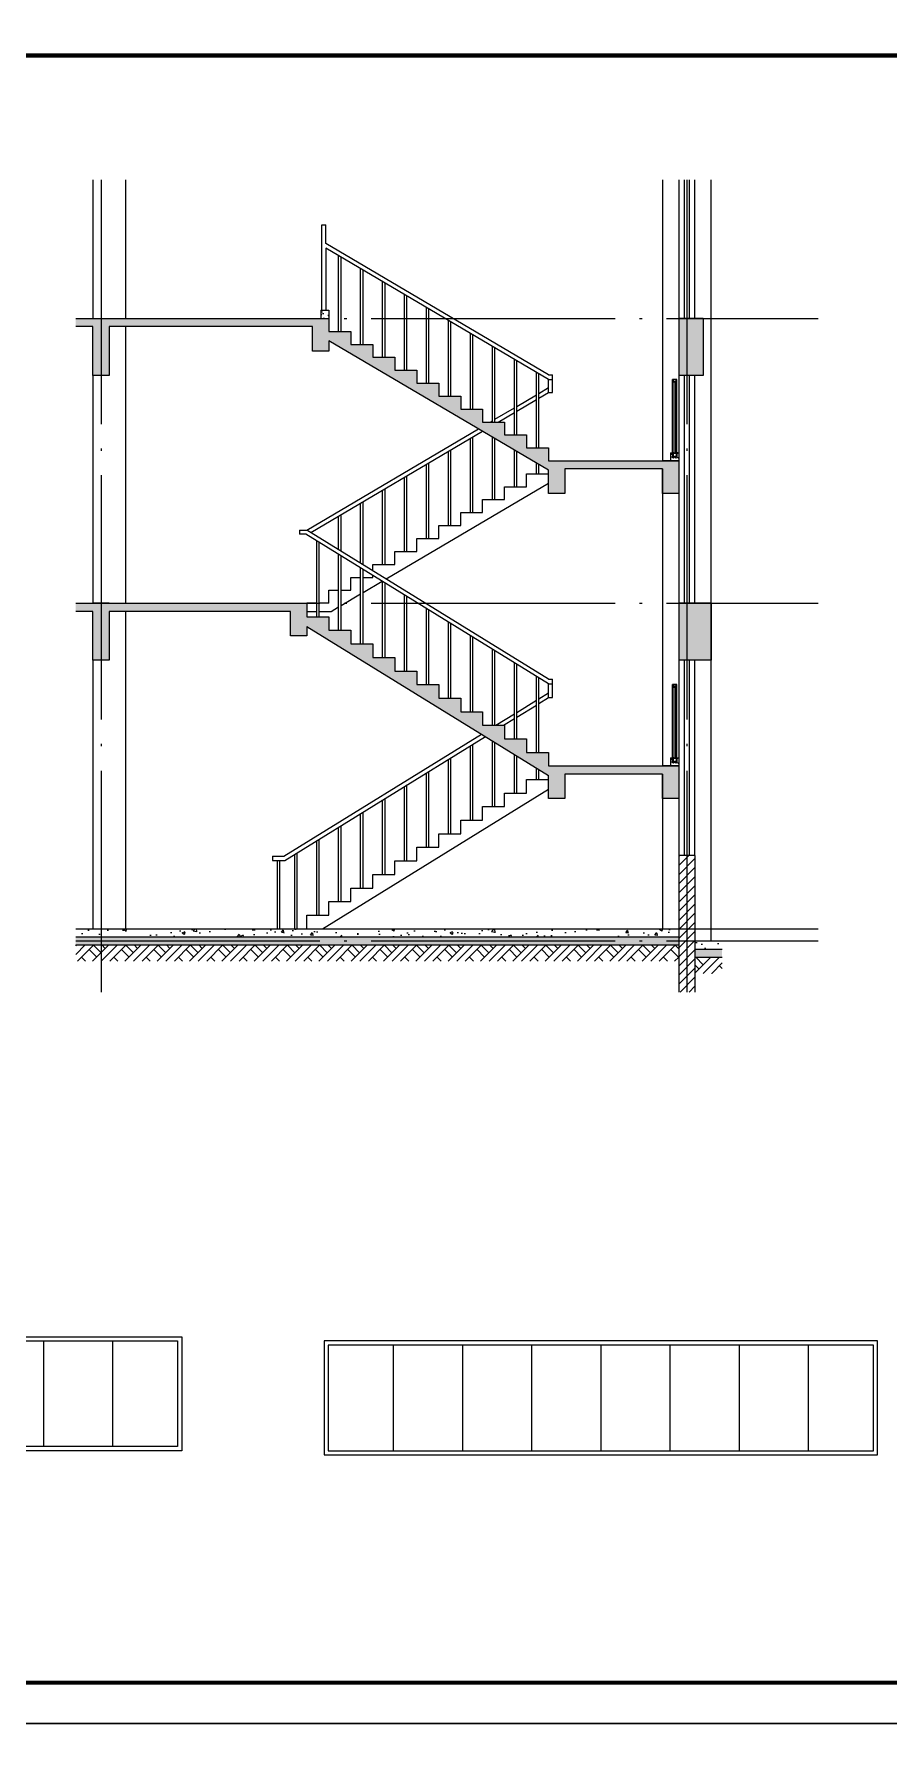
# Model space of a CAD drawing. Extents: x 5412679 to 5683609, y 301830 to 763830.
# Drawn here: x 5639118 to 5649623, y 340283 to 361283 of the extents above; entities that cross this region are included whole.
import ezdxf

# ---------------------------------------------------------------- set-up
doc = ezdxf.new("R2010")
doc.units = 0
doc.header["$LTSCALE"] = 1000
doc.header["$MEASUREMENT"] = 0
doc.linetypes.add('DOTE', pattern=[2.42, 2, -0.2, 0.02, -0.2])
for name, color, linetype in [('$dl$', 255, 'Continuous'), ('DOTE', 252, 'DOTE'), ('PUB_TITLE', 4, 'Continuous'), ('WALL', 30, 'Continuous'), ('栏杆', 191, 'Continuous'), ('灰度', 8, 'Continuous'), ('玻璃', 155, 'Continuous')]:
    doc.layers.add(name, color=color, linetype=linetype)
pattern_1 = [(50, (5335731.28, 50830.14), (143.42061, -12.547678), [14.996714, -164.963853]), (355, (5335731.28, 50830.14), (-27.744187, 150.40547), [11.99737, -131.97108]), (100.4514, (5335743.23, 50829.1), (115.67653, 137.8577), [12.745245, -140.1977]), (46.1842, (5335731.28, 50870.14), (213.40145, -33.09655), [22.49507, -247.44578]), (96.6356, (5335749.07, 50867.38), (186.89159, 194.78089), [19.11787, -210.29652]), (351.1842, (5335731.28, 50870.14), (186.89144, 194.78104), [17.99606, -197.95662]), (21, (5335751.28, 50860.14), (119.355257, -80.506137), [14.996714, -164.963853]), (326, (5335751.28, 50860.14), (48.652406, 144.998237), [11.99737, -131.97108]), (71.4514, (5335761.22, 50853.43), (168.00771, 64.491968), [12.745245, -140.1977]), (37.5, (5335731.28, 50830.145), (2.431438, 66.564185), [0, -130.371433, 0, -133.970644, 0, -132.470973]), (7.5, (5335731.28, 50830.145), (52.602381, 78.865061), [0, -76.383263, 0, -127.37209, 0, -50.488937]), (327.5, (5335686.69, 50830.145), (106.741098, -4.509986), [0, -49.989046, 0, -155.965824, 0, -206.954652]), (317.5, (5335666.7, 50830.14), (116.611682, 20.01661), [0, -64.98576, 0, -103.577304, 0, -146.967796])]

# ---------------------------------------------------------------- blocks, each defined once
blk = doc.blocks.new('A$C54623EB6')
at = {"layer": '$dl$'}
h = blk.add_hatch(dxfattribs=at)
h.set_pattern_fill('ANSI32', color=256, scale=100, style=0)
h.set_pattern_definition([(45, (-3017599.79, -236901.52), (-26.5165043, 26.5165043), []), (45, (-3017582.112, -236901.52), (-26.5165043, 26.5165043), [])])
h.paths.add_polyline_path([(0, 264), (0, 224), (300, 224), (300, 264)])
h = blk.add_hatch(color=256, dxfattribs=at)
h.paths.add_polyline_path([(254, 224), (229, 224), (229, 40, -1), (199, 40), (199, 91), (174, 91), (174, 40, 1), (254, 40)])
h.paths.add_polyline_path([(71, 224), (46, 224), (46, 40, 1), (126, 40), (126, 91), (101, 91), (101, 40, -1), (71, 40)])
for p, q in [((46, 224), (46, 40)), ((71, 224), (71, 40)), ((101, 91), (101, 40)), ((126, 91), (101, 91)), ((126, 91), (126, 40)), ((174, 91), (174, 40)), ((174, 91), (199, 91)), ((199, 91), (199, 40)), ((229, 224), (229, 40)), ((254, 224), (254, 40))]:
    blk.add_line(p, q, dxfattribs=at)
blk.add_lwpolyline([(0, 264), (0, 224), (300, 224), (300, 264), (0, 264)], dxfattribs=at)
for centre, radius in [((86, 40), 40), ((86, 40), 15), ((214, 40), 40), ((214, 40), 15)]:
    blk.add_arc(centre, radius, 180, 0, dxfattribs=at)
blk = doc.blocks.new('yhjgkjgjkhjklh')
at = {"layer": '栏杆', "color": 6}
for p, q in [((7041533, 2504921), (7041533, 2505821)), ((7041548, 2505791), (7041548, 2504921)), ((7041568, 2505791), (7041568, 2504921)), ((7041583, 2504921), (7041583, 2505821))]:
    blk.add_line(p, q, dxfattribs=at)
for points in [[(7041583, 2505821), (7041533, 2505821), (7041533, 2505791), (7041583, 2505791)], [(7041578, 2505816), (7041538, 2505816), (7041538, 2505796), (7041578, 2505796)]]:
    blk.add_lwpolyline(points, close=True, dxfattribs=at)
at = {"layer": '$dl$', "xscale": -0.25, "yscale": 0.25, "zscale": 0.25}
blk.add_blockref('A$C54623EB6', (7041596, 2504855), dxfattribs=at)

msp = doc.modelspace()

# ---------------------------------------------------------------- hatches: boundary and pattern name
at = {"layer": '灰度'}
h = msp.add_hatch(dxfattribs=at)
h.set_pattern_fill('混凝土', color=256, scale=19.995619, style=0)
h.set_pattern_definition(pattern_1)
h.paths.add_polyline_path([(5642740, 357789), (5642641, 357789), (5642641, 357889), (5642740, 357889)])
h = msp.add_hatch(dxfattribs=at)
h.set_pattern_fill('混凝土', color=256, scale=19.995619, style=0)
h.set_pattern_definition(pattern_1)
h.paths.add_polyline_path([(5642740, 357789), (5642641, 357789), (5642641, 357889), (5642740, 357889)])
h = msp.add_hatch(dxfattribs=at)
h.set_pattern_fill('钢筋混凝土,_O', color=256, scale=49.989046)
h.set_pattern_definition([(45, (-17181, -176453), (-88.368984, 88.368984), []), (50, (-17181, -176453), (358.551525, -31.369194), [37.491785, -412.409632]), (355, (-17181, -176453), (-69.360468, 376.013674), [29.993428, -329.927706]), (100.4514, (-17151.12, -176455.6), (289.191323, 344.644252), [31.863113, -350.494255]), (46.1842, (-17181, -176353), (533.503622, -82.741377), [56.237677, -618.61445]), (96.6356, (-17136.54, -176359.9), (467.228973, 486.952233), [47.79467, -525.7413]), (351.1842, (-17181, -176353), (467.22859, 486.9526), [44.99014, -494.89156]), (21, (-17131, -176378.02), (298.388143, -201.265344), [37.491785, -412.409632]), (326, (-17131, -176378), (121.631014, 362.495592), [29.993428, -329.927706]), (71.4514, (-17106.15, -176394.8), (420.019279, 161.22992), [31.863113, -350.494255]), (37.5, (-17181, -176453), (6.0785957, 166.4104627), [0, -325.928582, 0, -334.92661, 0, -331.177432]), (7.5, (-17181, -176453), (131.505953, 197.162653), [0, -190.958157, 0, -318.430225, 0, -126.222342]), (327.5, (-17292.48, -176453), (266.8527448, -11.2749653), [0, -124.972616, 0, -389.914561, 0, -517.386629]), (317.5, (-17342.46, -176453), (291.529204, 50.041526), [0, -162.4644, 0, -258.94326, 0, -367.41949])])
h.paths.add_polyline_path([(5647340, 357789), (5647040, 357789), (5647040, 357089), (5647041, 357089), (5647340, 357089)])
h.paths.add_polyline_path([(5647440, 354289), (5647040, 354289), (5647040, 353589), (5647041, 353589), (5647440, 353589)])
h.paths.add_polyline_path([(5639629, 354289), (5639629, 354189), (5639840, 354189), (5639840, 353589), (5640041, 353589), (5640041, 354189), (5642270, 354189), (5642270, 353889), (5642470, 353889), (5642470, 354005), (5645440, 352172), (5645440, 351889), (5645641, 351889), (5645641, 352189), (5646840, 352189), (5646840, 351889), (5647040, 351889), (5647040, 352289), (5645440, 352289), (5645440, 352456), (5645170, 352456), (5645170, 352622), (5644900, 352622), (5644900, 352789), (5644630, 352789), (5644630, 352956), (5644360, 352956), (5644360, 353122), (5644090, 353122), (5644090, 353289), (5643820, 353289), (5643820, 353456), (5643550, 353456), (5643550, 353622), (5643280, 353622), (5643280, 353789), (5643010, 353789), (5643010, 353956), (5642740, 353956), (5642740, 354122), (5642470, 354122), (5642470, 354289)])
h.paths.add_polyline_path([(5639629, 357789), (5639629, 357689), (5639840, 357689), (5639840, 357089), (5640041, 357089), (5640041, 357689), (5642540, 357689), (5642540, 357389), (5642740, 357389), (5642740, 357514), (5645440, 355923), (5645440, 355639), (5645641, 355639), (5645641, 355939), (5646840, 355939), (5646840, 355639), (5647040, 355639), (5647040, 356039), (5645440, 356039), (5645440, 356198), (5645170, 356198), (5645170, 356357), (5644900, 356357), (5644900, 356516), (5644630, 356516), (5644630, 356675), (5644360, 356675), (5644360, 356834), (5644090, 356834), (5644090, 356994), (5643820, 356994), (5643820, 357153), (5643550, 357153), (5643550, 357312), (5643280, 357312), (5643280, 357471), (5643010, 357471), (5643010, 357630), (5642740, 357630), (5642740, 357789)])
h = msp.add_hatch(dxfattribs=at)
h.set_pattern_fill('混凝土', color=256, scale=19.995619, style=0)
h.set_pattern_definition([(50, (5340031.28, 49080.15), (143.42061, -12.547678), [14.996714, -164.963853]), (355, (5340031.28, 49080.15), (-27.744187, 150.40547), [11.99737, -131.97108]), (100.4514, (5340043.23, 49079.11), (115.67653, 137.8577), [12.745245, -140.1977]), (46.1842, (5340031.28, 49120.15), (213.40145, -33.09655), [22.49507, -247.44578]), (96.6356, (5340049.07, 49117.39), (186.89159, 194.78089), [19.11787, -210.29652]), (351.1842, (5340031.28, 49120.15), (186.89144, 194.78104), [17.99606, -197.95662]), (21, (5340051.28, 49110.15), (119.355257, -80.506137), [14.996714, -164.963853]), (326, (5340051.28, 49110.15), (48.652406, 144.998237), [11.99737, -131.97108]), (71.4514, (5340061.22, 49103.44), (168.00771, 64.491968), [12.745245, -140.1977]), (37.5, (5340031.28, 49080.155), (2.431438, 66.564185), [0, -130.371433, 0, -133.970644, 0, -132.470973]), (7.5, (5340031.28, 49080.155), (52.602381, 78.865061), [0, -76.383263, 0, -127.37209, 0, -50.488937]), (327.5, (5339986.69, 49080.155), (106.741098, -4.509986), [0, -49.989046, 0, -155.965824, 0, -206.954652]), (317.5, (5339966.7, 49080.15), (116.611682, 20.01661), [0, -64.98576, 0, -103.577304, 0, -146.967796])])
h.paths.add_polyline_path([(5647040, 356039), (5646941, 356039), (5646941, 356139), (5647040, 356139)])
h = msp.add_hatch(dxfattribs=at)
h.set_pattern_fill('混凝土', color=256, scale=19.995619, style=0)
h.set_pattern_definition([(50, (5340031.28, 45330.2), (143.42061, -12.547678), [14.996714, -164.963853]), (355, (5340031.28, 45330.2), (-27.744187, 150.40547), [11.99737, -131.97108]), (100.4514, (5340043.23, 45329.16), (115.67653, 137.8577), [12.745245, -140.1977]), (46.1842, (5340031.28, 45370.2), (213.40145, -33.09655), [22.49507, -247.44578]), (96.6356, (5340049.07, 45367.44), (186.89159, 194.78089), [19.11787, -210.29652]), (351.1842, (5340031.28, 45370.2), (186.89144, 194.78104), [17.99606, -197.95662]), (21, (5340051.28, 45360.2), (119.355257, -80.506137), [14.996714, -164.963853]), (326, (5340051.28, 45360.2), (48.652406, 144.998237), [11.99737, -131.97108]), (71.4514, (5340061.22, 45353.49), (168.00771, 64.491968), [12.745245, -140.1977]), (37.5, (5340031.28, 45330.205), (2.431438, 66.564185), [0, -130.371433, 0, -133.970644, 0, -132.470973]), (7.5, (5340031.28, 45330.205), (52.602381, 78.865061), [0, -76.383263, 0, -127.37209, 0, -50.488937]), (327.5, (5339986.69, 45330.205), (106.741098, -4.509986), [0, -49.989046, 0, -155.965824, 0, -206.954652]), (317.5, (5339966.7, 45330.2), (116.611682, 20.01661), [0, -64.98576, 0, -103.577304, 0, -146.967796])])
h.paths.add_polyline_path([(5647040, 352289), (5646941, 352289), (5646941, 352389), (5647040, 352389)])
h = msp.add_hatch(dxfattribs=at)
h.set_pattern_fill('ANSI31,_O', color=256, scale=49.989046)
h.set_pattern_definition([(45, (-17181, -176453), (-56.1143049, 56.1143049), [])])
h.paths.add_polyline_path([(5647040, 349510), (5647240, 349510), (5647240, 351189), (5647040, 351189)])
h = msp.add_hatch(dxfattribs=at)
h.set_pattern_fill('混凝土', color=256, scale=49.989046, style=0)
h.set_pattern_definition([(50, (-2588796.3, -2763755.2), (358.551525, -31.369194), [37.491785, -412.409632]), (355, (-2588796.3, -2763755.2), (-69.360468, 376.013674), [29.993428, -329.927706]), (100.4514, (-2588766.43, -2763757.83), (289.191323, 344.644252), [31.863113, -350.494255]), (46.1842, (-2588796.3, -2763655.24), (533.503622, -82.741377), [56.237677, -618.614448]), (96.6356, (-2588751.85, -2763662.13), (467.228973, 486.952233), [47.79467, -525.7413]), (351.1842, (-2588796.3, -2763655.24), (467.228592, 486.9526), [44.99014, -494.89156]), (21, (-2588746.32, -2763680.23), (298.388143, -201.265344), [37.491785, -412.409632]), (326, (-2588746.32, -2763680.23), (121.631014, 362.495592), [29.993428, -329.927706]), (71.4514, (-2588721.45, -2763697), (420.019279, 161.22992), [31.863113, -350.494255]), (37.5, (-2588796.31, -2763755.21), (6.0785957, 166.4104627), [0, -325.928582, 0, -334.92661, 0, -331.1774317]), (7.5, (-2588796.3, -2763755.21), (131.505953, 197.1626533), [0, -190.958157, 0, -318.430225, 0, -126.222342]), (327.5, (-2588907.78, -2763755.21), (266.8527448, -11.2749653), [0, -124.972616, 0, -389.914561, 0, -517.386629]), (317.5, (-2588957.77, -2763755.21), (291.529204, 50.041526), [0, -162.4644005, 0, -258.94326, 0, -367.41949])])
h.paths.add_polyline_path([(5639629, 350289), (5639629, 350189), (5647040, 350189), (5647040, 350289)])
h.paths.add_polyline_path([(5647574, 350039), (5647574, 350139), (5647240, 350139), (5647240, 350039)])
h = msp.add_hatch(dxfattribs=at)
h.set_pattern_fill('夯实土壤', color=256, scale=49.989046, style=0)
h.set_pattern_definition([(45, (-2588737.32, -2763755.2), (-198.653476, 198.653476), []), (45, (-2588632.34, -2763755.2), (-198.653476, 198.653476), []), (45, (-2588527.37, -2763755.2), (-198.653476, 198.653476), []), (135, (-2588737.32, -2763755.2), (-198.653476, -198.653476), [132.470973, -148.4674675]), (135, (-2588684.83, -2763702.73), (-198.653476, -198.653476), [132.470973, -148.4674675]), (135, (-2588632.34, -2763650.24), (-198.653476, -198.653476), [132.470973, -148.4674675])])
h.paths.add_polyline_path([(5639629, 350089), (5639629, 349889), (5647040, 349889), (5647040, 350089)])
h.paths.add_polyline_path([(5647574, 349739), (5647574, 349939), (5647240, 349939), (5647240, 349739)])
h = msp.add_hatch(dxfattribs=at)
h.set_pattern_fill('AR-SAND', color=256, scale=49.989046, style=0)
h.set_pattern_definition([(37.5, (-2588796.31, -2763755.21), (-3.9992019, 122.3265049), [0, -96.498855, 0, -107.926351, 0, -103.1648943]), (7.5, (-2588796.3, -2763755.21), (112.356201, 179.1670157), [0, -52.0585928, 0, -86.9759417, 0, -33.3301966]), (327.5, (-2588874.4, -2763755.21), (197.7047711, 0.3592175), [0, -31.7430444, 0, -114.2749598, 0, -149.1923087]), (317.5, (-2588874.4, -2763755.21), (190.8472943, 55.7201213), [0, -15.8715222, 0, -74.9135848, 0, -85.7062199])])
h.paths.add_polyline_path([(5639629, 350189), (5639629, 350089), (5647040, 350089), (5647040, 350189)])
h.paths.add_polyline_path([(5647574, 349939), (5647574, 350039), (5647240, 350039), (5647240, 349939)])

# ---------------------------------------------------------------- linework, layer by layer
at = {"layer": '$dl$'}
for p, q in [((5639840, 359491), (5639840, 357789)), ((5640240, 359491), (5640240, 357789)), ((5646840, 359491), (5646840, 356039)), ((5647440, 350139), (5647440, 359491)), ((5640240, 357689), (5640240, 354289)), ((5639840, 357089), (5639840, 354289)), ((5646840, 355939), (5646840, 352289)), ((5642590, 354289), (5642470, 354289)), ((5642740, 354289), (5642620, 354289)), ((5640240, 354189), (5640240, 350289)), ((5639840, 353589), (5639840, 350289)), ((5646840, 352189), (5646840, 350289))]:
    msp.add_line(p, q, dxfattribs=at)
for points in [[(5643445, 354588), (5645440, 355764)], [(5644900, 355562), (5644900, 355721), (5645170, 355721), (5645170, 355880), (5645440, 355880)], [(5644360, 355244), (5644360, 355403), (5644630, 355403), (5644630, 355562), (5644900, 355562)], [(5643820, 354925), (5643820, 355084), (5644090, 355084), (5644090, 355244), (5644360, 355244)], [(5643280, 354689), (5643280, 354766), (5643550, 354766), (5643550, 354925), (5643820, 354925)], [(5642890, 354448), (5643010, 354448), (5643010, 354607), (5643130, 354607)], [(5643160, 354607), (5643280, 354607)], [(5643160, 354420), (5643396, 354559)], [(5643280, 354607), (5643280, 354630)], [(5642740, 354289), (5642740, 354448), (5642860, 354448)], [(5642890, 354261), (5643130, 354403)], [(5642470, 354189), (5642590, 354189)], [(5642620, 354189), (5642768, 354189), (5642860, 354244)], [(5645170, 351956), (5645170, 352122), (5645440, 352122), (5645440, 352172)], [(5645440, 352289), (5645710, 352289)], [(5642661, 350289), (5645440, 352005)], [(5644630, 351622), (5644630, 351789), (5644900, 351789), (5644900, 351956), (5645170, 351956)], [(5644090, 351289), (5644090, 351456), (5644360, 351456), (5644360, 351622), (5644630, 351622)], [(5643550, 350956), (5643550, 351122), (5643820, 351122), (5643820, 351289), (5644090, 351289)], [(5643010, 350622), (5643010, 350789), (5643280, 350789), (5643280, 350956), (5643550, 350956)], [(5642470, 350289), (5642470, 350456), (5642740, 350456), (5642740, 350622), (5643010, 350622)]]:
    msp.add_lwpolyline(points, dxfattribs=at)
at = {"linetype": 'ByBlock'}
for points in [[(5635831, 345273), (5640931, 345273), (5640931, 343873), (5635831, 343873)], [(5649483, 345222), (5642682, 345222), (5642682, 343822), (5649483, 343822)]]:
    msp.add_lwpolyline(points, close=True, dxfattribs=at)
at = {"layer": 'DOTE', "ltscale": 1.5}
for p, q in [((5639940, 359491), (5639940, 349510)), ((5647140, 359491), (5647140, 349510)), ((5639629, 357789), (5648753, 357789)), ((5639629, 354289), (5648753, 354289)), ((5639629, 350289), (5648753, 350289)), ((5639629, 350139), (5648753, 350139))]:
    msp.add_line(p, q, dxfattribs=at)
at = {"layer": 'PUB_TITLE', "linetype": 'ByBlock'}
for points in [[(5627904, 340521), (5665054, 340521), (5665054, 361521), (5627904, 361521)], [(5627904, 319521), (5665054, 319521), (5665054, 340521), (5627904, 340521)]]:
    msp.add_lwpolyline(points, close=True, dxfattribs=at)
at = {"layer": 'PUB_TITLE', "linetype": 'ByBlock', "const_width": 50}
msp.add_lwpolyline([(5629154, 341021), (5664554, 341021), (5664554, 361021), (5629154, 361021)], close=True, dxfattribs=at)
at = {"layer": 'WALL'}
for p, q in [((5642641, 357889), (5642740, 357889)), ((5642641, 357889), (5642641, 357789)), ((5642641, 357889), (5642740, 357889)), ((5642641, 357889), (5642641, 357789)), ((5642740, 357889), (5642740, 357789)), ((5642740, 357889), (5642740, 357789)), ((5647040, 356039), (5646840, 356039)), ((5646941, 356139), (5647040, 356139)), ((5646941, 356139), (5646941, 356039)), ((5646941, 352389), (5647040, 352389)), ((5646941, 352389), (5646941, 352289)), ((5647040, 352289), (5646840, 352289))]:
    msp.add_line(p, q, dxfattribs=at)
at = {"layer": 'WALL', "linetype": 'ByBlock'}
for p, q in [((5639629, 357789), (5642740, 357789)), ((5639840, 357689), (5639629, 357689)), ((5639840, 357089), (5639840, 357689)), ((5642540, 357689), (5640041, 357689)), ((5640041, 357689), (5640041, 357089)), ((5642540, 357389), (5642540, 357689)), ((5647040, 357789), (5647040, 357089)), ((5647340, 357789), (5647040, 357789)), ((5647340, 357789), (5647340, 357089)), ((5642740, 357514), (5642740, 357389)), ((5642740, 357389), (5642540, 357389)), ((5640041, 357089), (5639840, 357089)), ((5647340, 357089), (5647040, 357089)), ((5639629, 354289), (5642470, 354289)), ((5640041, 354289), (5639840, 354289)), ((5647040, 354289), (5647040, 353589)), ((5647440, 354289), (5647040, 354289)), ((5647440, 354289), (5647440, 353589)), ((5639840, 354189), (5639629, 354189)), ((5639840, 353589), (5639840, 354189)), ((5642270, 354189), (5640041, 354189)), ((5640041, 354189), (5640041, 353589)), ((5642270, 353889), (5642270, 354189)), ((5642470, 353889), (5642270, 353889)), ((5642470, 354005), (5642470, 353889)), ((5640041, 353589), (5639840, 353589)), ((5640041, 353589), (5639840, 353589)), ((5647440, 353589), (5647040, 353589)), ((5647040, 351189), (5647040, 349510)), ((5647240, 351189), (5647040, 351189)), ((5647240, 351189), (5647240, 349510))]:
    msp.add_line(p, q, dxfattribs=at)
for points in [[(5642740, 357789), (5642740, 357630), (5643010, 357630), (5643010, 357471), (5643280, 357471)], [(5642740, 357789), (5642740, 357630)], [(5645170, 356357), (5645170, 356198), (5645440, 356198), (5645440, 356039), (5647040, 356039), (5647040, 355639), (5646840, 355639), (5646840, 355939), (5645641, 355939), (5645641, 355639), (5645440, 355639), (5645440, 355923), (5642740, 357514)], [(5643280, 357471), (5643280, 357312), (5643550, 357312), (5643550, 357153), (5643820, 357153)], [(5643820, 357153), (5643820, 356994), (5644090, 356994), (5644090, 356834), (5644360, 356834)], [(5644360, 356834), (5644360, 356675), (5644630, 356675), (5644630, 356516), (5644900, 356516)], [(5644900, 356516), (5644900, 356357), (5645170, 356357), (5645170, 356198), (5645440, 356198)], [(5645440, 356039), (5645710, 356039)], [(5642470, 354289), (5642470, 354122), (5642740, 354122), (5642740, 353956), (5643010, 353956)], [(5642470, 354289), (5642470, 354122)], [(5642470, 354005), (5645440, 352172)], [(5643010, 353956), (5643010, 353789), (5643280, 353789), (5643280, 353622), (5643550, 353622)], [(5643550, 353622), (5643550, 353456), (5643820, 353456), (5643820, 353289), (5644090, 353289)], [(5644090, 353289), (5644090, 353122), (5644360, 353122), (5644360, 352956), (5644630, 352956)], [(5644630, 352956), (5644630, 352789), (5644900, 352789), (5644900, 352622), (5645170, 352622)], [(5645170, 352622), (5645170, 352456), (5645440, 352456), (5645440, 352289), (5645710, 352289)], [(5645440, 352289), (5647040, 352289), (5647040, 351889), (5646840, 351889), (5646840, 352189), (5645641, 352189), (5645641, 351889), (5645440, 351889), (5645440, 352172)]]:
    msp.add_lwpolyline(points, dxfattribs=at)
at = {"layer": 'WALL'}
for points in [[(5639629, 350289), (5647040, 350289)], [(5639629, 350189), (5647040, 350189)], [(5639629, 350089), (5647040, 350089)], [(5647240, 350139), (5647574, 350139)], [(5647240, 350039), (5647574, 350039)], [(5647240, 349939), (5647574, 349939)]]:
    msp.add_lwpolyline(points, dxfattribs=at)
at = {"layer": '栏杆'}
for p, q in [((5642654, 357889), (5642654, 358939)), ((5642654, 358939), (5642704, 358939)), ((5642047, 351179), (5642047, 351129)), ((5642107, 350289), (5642107, 351129)), ((5642137, 350289), (5642137, 351129)), ((5642322, 350289), (5642322, 351205)), ((5642352, 350289), (5642352, 351222))]:
    msp.add_line(p, q, dxfattribs=at)
at = {"layer": '栏杆', "linetype": 'ByBlock'}
for p, q in [((5642860, 357630), (5642860, 358560)), ((5642890, 357630), (5642890, 358543)), ((5643130, 357471), (5643130, 358401)), ((5643160, 357471), (5643160, 358383)), ((5643400, 357312), (5643400, 358242)), ((5643430, 357312), (5643430, 358224)), ((5643670, 357153), (5643670, 358083)), ((5643700, 357153), (5643700, 358065)), ((5643940, 356994), (5643940, 357924)), ((5643970, 356994), (5643970, 357906)), ((5644210, 356834), (5644210, 357765)), ((5644240, 356834), (5644240, 357747)), ((5644480, 356675), (5644480, 357606)), ((5644510, 356675), (5644510, 357588)), ((5644750, 356516), (5644750, 357447)), ((5644780, 356516), (5644780, 357429)), ((5645020, 356357), (5645020, 357288)), ((5645050, 356357), (5645050, 357270)), ((5645290, 356198), (5645290, 357128)), ((5645320, 356198), (5645320, 357111)), ((5645440, 357098), (5645490, 357098)), ((5645440, 356881), (5645440, 357040)), ((5645440, 357040), (5645490, 357040)), ((5645490, 356881), (5645490, 357098)), ((5645290, 356198), (5645290, 356793)), ((5645320, 356198), (5645320, 356810)), ((5645440, 356881), (5645490, 356881)), ((5645020, 356357), (5645020, 356633)), ((5645050, 356357), (5645050, 356651)), ((5644240, 355244), (5644240, 356174)), ((5644480, 355403), (5644480, 356315)), ((5644510, 355403), (5644510, 356333)), ((5644750, 355562), (5644750, 356329)), ((5644780, 355562), (5644780, 356312)), ((5645020, 355721), (5645020, 356170)), ((5643940, 355084), (5643940, 355997)), ((5643970, 355084), (5643970, 356015)), ((5644210, 355244), (5644210, 356156)), ((5645050, 355721), (5645050, 356153)), ((5645290, 355880), (5645290, 356011)), ((5645320, 355880), (5645320, 355994)), ((5643670, 354925), (5643670, 355838)), ((5643700, 354925), (5643700, 355856)), ((5643160, 354763), (5643160, 355538)), ((5643400, 354766), (5643400, 355679)), ((5643430, 354766), (5643430, 355697)), ((5642860, 354948), (5642860, 355361)), ((5642890, 354930), (5642890, 355378)), ((5643130, 354782), (5643130, 355520)), ((5642379, 355189), (5642379, 355139)), ((5642590, 354122), (5642590, 355056)), ((5642620, 354122), (5642620, 355038)), ((5642860, 353956), (5642860, 354890)), ((5642860, 354448), (5642860, 354890)), ((5642890, 353956), (5642890, 354871)), ((5642890, 354448), (5642890, 354871)), ((5643130, 353789), (5643130, 354723)), ((5643130, 354607), (5643130, 354723)), ((5643160, 353789), (5643160, 354704)), ((5643160, 354607), (5643160, 354704)), ((5643400, 353622), (5643400, 354556)), ((5643430, 353622), (5643430, 354538)), ((5643670, 353456), (5643670, 354390)), ((5643700, 353456), (5643700, 354371)), ((5643940, 353289), (5643940, 354223)), ((5643970, 353289), (5643970, 354204)), ((5644210, 353122), (5644210, 354056)), ((5644240, 353122), (5644240, 354038)), ((5644480, 352956), (5644480, 353890)), ((5644510, 352956), (5644510, 353871)), ((5644750, 352789), (5644750, 353723)), ((5644780, 352789), (5644780, 353704)), ((5645020, 352622), (5645020, 353556)), ((5645050, 352622), (5645050, 353538)), ((5645290, 352456), (5645290, 353390)), ((5645320, 352456), (5645320, 353371)), ((5645440, 353356), (5645490, 353356)), ((5645440, 353130), (5645440, 353297)), ((5645440, 353297), (5645490, 353297)), ((5645490, 353130), (5645490, 353356)), ((5645290, 352456), (5645290, 353038)), ((5645320, 352456), (5645320, 353056)), ((5645440, 353130), (5645490, 353130)), ((5645020, 352622), (5645020, 352871)), ((5645050, 352622), (5645050, 352890)), ((5644750, 351789), (5644750, 352597)), ((5644240, 351456), (5644240, 352390)), ((5644480, 351622), (5644480, 352538)), ((5644510, 351622), (5644510, 352556)), ((5644780, 351789), (5644780, 352579)), ((5645020, 351956), (5645020, 352431)), ((5645050, 351956), (5645050, 352412)), ((5643940, 351289), (5643940, 352204)), ((5643970, 351289), (5643970, 352223)), ((5644210, 351456), (5644210, 352371)), ((5645290, 352122), (5645290, 352264)), ((5645320, 352122), (5645320, 352246)), ((5643670, 351122), (5643670, 352038)), ((5643700, 351122), (5643700, 352056)), ((5643400, 350956), (5643400, 351871)), ((5643430, 350956), (5643430, 351890)), ((5642890, 350622), (5642890, 351556)), ((5643130, 350789), (5643130, 351704)), ((5643160, 350789), (5643160, 351723)), ((5642590, 350456), (5642590, 351371)), ((5642620, 350456), (5642620, 351390)), ((5642860, 350622), (5642860, 351538))]:
    msp.add_line(p, q, dxfattribs=at)
for points in [[(5645440, 357098), (5642704, 358710), (5642704, 358939)], [(5645440, 357040), (5642704, 358652), (5642704, 357889)], [(5645050, 356709), (5645290, 356851)], [(5645050, 356651), (5645290, 356793)], [(5645320, 356868), (5645440, 356939)], [(5645320, 356810), (5645440, 356881)], [(5644780, 356550), (5645020, 356692)], [(5644822, 356516), (5645020, 356633)], [(5642379, 355189), (5642470, 355189), (5644578, 356431)], [(5642519, 355159), (5644628, 356402)], [(5644723, 356516), (5644750, 356532)], [(5645440, 353297), (5642456, 355139), (5642379, 355139)], [(5645440, 353356), (5642471, 355189)], [(5645050, 352948), (5645290, 353096)], [(5645050, 352890), (5645290, 353038)], [(5645320, 353115), (5645440, 353189)], [(5645320, 353056), (5645440, 353130)], [(5644793, 352789), (5645020, 352930)], [(5644888, 352789), (5645020, 352871)], [(5642047, 351179), (5642185, 351179), (5644616, 352680)], [(5642047, 351129), (5642199, 351129), (5644664, 352651)]]:
    msp.add_lwpolyline(points, dxfattribs=at)
at = {"layer": '玻璃'}
for p, q in [((5647041, 359491), (5647041, 357789)), ((5647108, 359491), (5647108, 357789)), ((5647174, 357789), (5647174, 359491)), ((5647240, 357789), (5647240, 359491)), ((5647041, 357089), (5647041, 354289)), ((5647108, 357089), (5647108, 354289)), ((5647174, 354289), (5647174, 357089)), ((5647240, 354289), (5647240, 357089)), ((5647041, 353589), (5647041, 351189)), ((5647108, 353589), (5647108, 351189)), ((5647174, 351189), (5647174, 353589)), ((5647240, 351189), (5647240, 353589))]:
    msp.add_line(p, q, dxfattribs=at)
at = {"layer": '玻璃', "linetype": 'ByBlock'}
for p, q in [((5639231, 345223), (5639231, 343923)), ((5640081, 345223), (5640081, 343923)), ((5643532, 345172), (5643532, 343872)), ((5644382, 345172), (5644382, 343872)), ((5645232, 345172), (5645232, 343872)), ((5646082, 345172), (5646082, 343872)), ((5646932, 345172), (5646932, 343872)), ((5647782, 345172), (5647782, 343872)), ((5648632, 345172), (5648632, 343872))]:
    msp.add_line(p, q, dxfattribs=at)
for points in [[(5635881, 345223), (5640881, 345223), (5640881, 343923), (5635881, 343923)], [(5649433, 345172), (5642732, 345172), (5642732, 343872), (5649433, 343872)]]:
    msp.add_lwpolyline(points, close=True, dxfattribs=at)

# ---------------------------------------------------------------- block references
at = {"layer": '$dl$', "xscale": 0.9997809259674468, "yscale": 0.9997809259674468, "zscale": 0.9997809259674468}
for p in [(-1393025, -2148233), (-1393025, -2151983)]:
    msp.add_blockref('yhjgkjgjkhjklh', p, dxfattribs=at)

doc.saveas('drawing.dxf')
